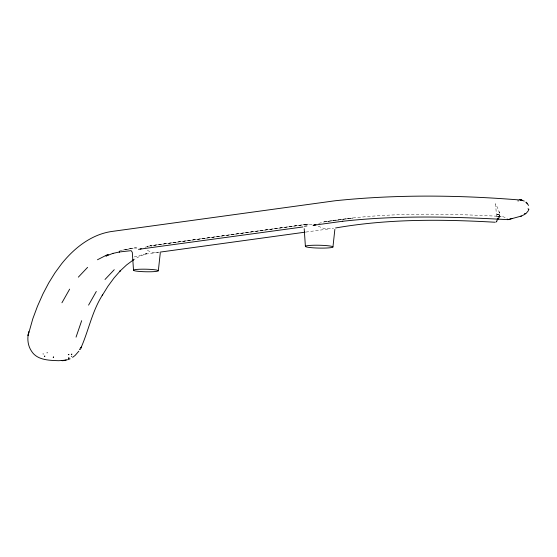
<?xml version="1.0" encoding="UTF-8"?>
<svg xmlns="http://www.w3.org/2000/svg" width="557" height="557" viewBox="0 0 557 557"><rect width="100%" height="100%" fill="white"/><g stroke="black" fill="none" stroke-linecap="round" stroke-linejoin="round"><path stroke-width="0.42" stroke-dasharray="2.79 2.09" d="M499.149 218.114C501.084 213.303 496.851 206.689 495.563 203.758M517.801 201.502L518.49 201.39M499.448 215.371C500.673 216.534 496.398 217.098 497.046 216.457C498.306 217.327 499.977 215.253 499.643 215.705M499.33 212.823L498.981 211.556M151.267 246.507L151.337 246.09M499.636 215.858L498.341 216.673L496.74 216.388M498.021 217.836C500.569 215.058 504.677 217.035 507.246 218.838M132.615 260.335L139.668 256.352L146.825 253.553L144.493 254.257L158.912 252.272M499.413 214.18L498.849 214.703L497.276 214.793L499.573 214.167L498.271 214.821L496.635 214.668L497.29 214.939L496.955 214.814M145.015 247.252L151.706 245.567L308.202 224.151L312.825 224.617M318.701 223.454L324.042 221.902L352.79 218.059L324.042 221.902C382.562 212.196 442.202 213.254 501.23 216.429M134.23 256.93L145.76 253.915M119.748 250.587L134.578 247.928L138.916 248.088M305.904 232.06L330.19 228.725L324.453 228.697L317.678 225.989M332.202 228.447L333.566 228.259M159.581 252.154L152.353 252.349L145.614 249.815M134.578 247.928L136.465 247.872M495.591 203.82L496.635 218.031M499.197 212.927L499.26 212.551M149.457 245.95L147.187 246.528L149.457 245.95M133.039 248.178L123.369 250.016L133.039 248.178M518.47 200.708L517.745 200.729L518.47 200.708M306.42 224.29L149.993 245.853L308.202 224.151L306.42 224.29"/><path stroke-width="0.84" d="M47.254 352.511L47.053 352.86M334.861 229.366L332.947 246.981A13.786 1.42 1.2 0 1 311.983 247.726A13.786 1.42 1.2 0 1 312.568 245.282A13.786 1.42 1.2 0 1 332.947 246.981M158.327 270.772A12.421 1.274 1.2 0 0 139.967 269.24A12.421 1.274 1.2 0 0 139.445 271.44A12.421 1.274 1.2 0 0 158.327 270.772L160.277 252.934M44.525 356.285L44.964 356.16L44.442 356.139M43.188 354.092L43.133 353.799M71.756 356.306L71.477 356.571M496.969 220.795L497.408 218.929M79.999 349.239C80.229 350.019 79.324 348 80.02 349.364M527.994 208.798C529.011 209 529.317 209.648 528.398 209.529M68.748 358.262L69.117 357.845L68.379 358.214L68.783 358.158M76.044 337.131L81.677 320.665M496.489 221.686L495.925 222.069M496.9 221.052L496.579 221.602M80.779 348.243C88.654 330.733 92.009 311.279 102.579 294.876L102.203 295.523L107.954 286.242L114.088 277.887L120.563 270.528L119.88 271.196L126.592 264.937L133.52 259.785L132.615 260.335M68.608 354.753L68.434 354.37L69.012 354.691L68.323 354.558M528.614 210.379L525.975 213.575M61.931 302.778L69.646 289.146M88.584 305.111L96.298 291.478M78.878 351.161L75.084 355.463L72.605 357.364M66.067 359.864L66.144 359.787M78.349 277.142L87.595 267.367M105.008 279.475L114.248 269.706M525.223 214.132L521.519 216.005L509.342 219.333M106.317 255.893L108.462 254.695M97.454 259.764L107.578 254.598M70.105 358.819L67.564 359.759M105.927 256.109L112.974 253.344L112.535 253.491L119.609 251.917L119.149 251.994L131.146 250.657L132.301 252.335L133.52 270.305M315.123 224.924L314.545 225.091L315.93 224.617M509.168 219.388L508.527 219.576L511.89 218.497M521.47 216.019L520.51 216.325M140.183 249.049L141.255 248.728M314.621 225.07L313.306 225.307M65.622 360.17L58.764 360.706C49.329 360.365 37.103 360.302 31.471 351.091C27.662 345.493 27.028 338.196 28.811 331.77L28.059 335.551L32.821 318.736L37.444 306.322L42.966 293.887L48.731 282.907L54.969 272.839L61.625 263.774C74.241 248.018 91.355 234.393 111.873 231.454L335.022 200.771C397.071 194.268 460.005 195.034 522.069 200.179L519.813 199.615L524.304 201.098M66.819 359.954L62.753 360.685L64.981 360.386M304.463 226.26L306.942 225.919M138.512 249.334L302.924 226.957M313.076 225.327L342.764 221.24M160.388 252.07L305.041 232.178M335.565 227.98C388.027 218.783 441.548 219.2 494.539 222.208L495.013 222.215M342.304 221.317C397.357 215.148 452.987 216.624 508.2 219.674L507.692 219.242M528.628 205.415L525.996 202.177M526.052 202.247L527.214 203.284M304.199 228.676L305.403 246.466M71.797 354.134L71.352 354.718L71.797 354.134M53.444 356.967L53.284 357.552L53.444 356.967M525.042 213.359L524.938 213.728L525.042 213.359M45.04 353.939L45.04 353.939M81.51 346.844L80.814 348.146L81.538 346.837M508.778 219.347L508.242 219.542L508.778 219.347M63.679 360.504L62.008 360.651L63.679 360.504M498.257 218.922L498.021 218.532L498.257 218.922"/></g></svg>
